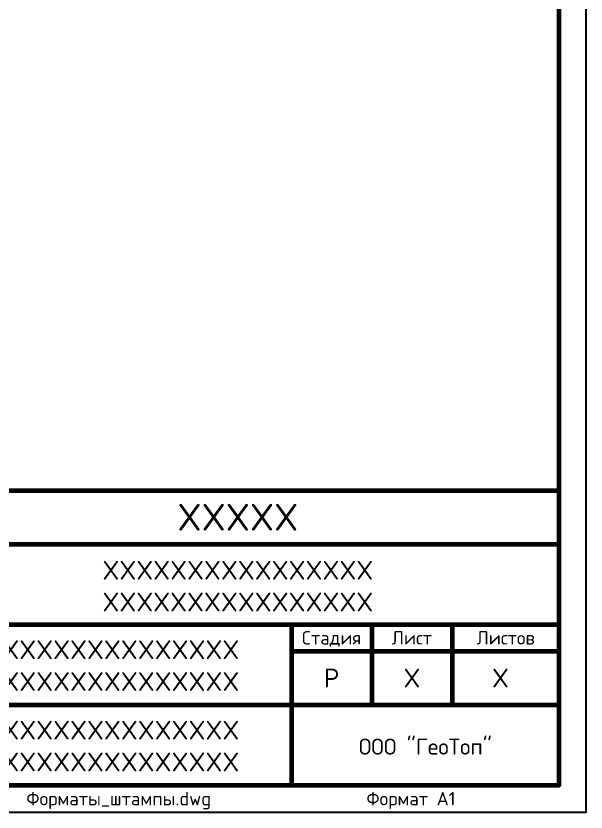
# Paper-space layout 'A1' of a CAD drawing. Header units: millimetres. Extents: x 1 to 842, y 1 to 595.
# Drawn here: x 735.6 to 842, y 1 to 149.5 of the extents above; entities that cross this region are included whole.
import ezdxf
from ezdxf.enums import TextEntityAlignment as Align

# ---------------------------------------------------------------- set-up
doc = ezdxf.new("R2010")
doc.units = ezdxf.units.MM
doc.layers.add('FORMAT', color=7, linetype='Continuous')
doc.styles.add('ISOSPEUR', font='isocpeur.ttf')

# ---------------------------------------------------------------- blocks, each defined once
blk = doc.blocks.new('FILE_NAME')
at = {"layer": 'FORMAT', "color": 7, "linetype": 'Continuous', "style": 'ISOSPEUR', "flags": 8}
blk.add_attdef('FILENAME', text='', height=2.5, dxfattribs=at).set_placement((-65, -2.5), align=Align.MIDDLE_RIGHT)
blk = doc.blocks.new('ОСНОВН_Л1_Ф3_ГОСТ')
at = {"layer": 'FORMAT', "linetype": 'Continuous', "lineweight": 60}
for p, q in [((-185, 55), (0, 55)), ((-120, 45), (0, 45)), ((-120, 30), (0, 30)), ((-50, 30), (-50, 0)), ((-35, 30), (-35, 15)), ((-20, 30), (-20, 15)), ((-50, 25), (0, 25)), ((-120, 15), (0, 15))]:
    blk.add_line(p, q, dxfattribs=at)
at = {"layer": 'FORMAT', "lineweight": 25, "ltscale": 100}
blk.add_lwpolyline([(-185, 0), (0, 0), (0, 55)], dxfattribs=at)
at = {"layer": 'FORMAT', "linetype": 'Continuous', "lineweight": 50, "style": 'ISOSPEUR'}
blk.add_text('XXXXX', height=5, dxfattribs=at).set_placement((-60, 50), align=Align.MIDDLE)
at = {"layer": 'FORMAT', "linetype": 'Continuous', "style": 'ISOSPEUR'}
for s, p in [('XXXXXXXXXXXXXXXX', (-60, 40.11)), ('XXXXXXXXXXXXXXXX', (-60, 34.18)), ('XXXXXXXXXXXXXXXX', (-85, 25.28)), ('XXXXXXXXXXXXXXXX', (-85, 19.35)), ('Р', (-42.5, 20)), ('X', (-27.5, 20)), ('X', (-10.98, 20)), ('XXXXXXXXXXXXXXXX', (-85, 10.28)), ('XXXXXXXXXXXXXXXX', (-85, 4.35))]:
    blk.add_text(s, height=3.5, dxfattribs=at).set_placement(p, align=Align.MIDDLE)
for s, p in [('Стадия', (-42.5, 27.5)), ('Лист', (-27.5, 27.5)), ('Листов', (-10, 27.5))]:
    blk.add_text(s, height=2.5, dxfattribs=at).set_placement(p, align=Align.MIDDLE_CENTER)
at = {"layer": 'FORMAT', "linetype": 'Continuous', "ltscale": 100, "style": 'ISOSPEUR'}
blk.add_text('ООО "ГеоТоп"', height=3, dxfattribs=at).set_placement((-25, 7.5), align=Align.MIDDLE)

psp = doc.layouts.new('A1')

# ---------------------------------------------------------------- linework, layer by layer
at = {"layer": 'FORMAT', "linetype": 'Continuous', "lineweight": 25}
psp.add_lwpolyline([(1.04, 1.01), (842.04, 1.01), (842.04, 595.01), (1.04, 595.01)], close=True, dxfattribs=at)
at = {"layer": 'FORMAT', "linetype": 'Continuous', "lineweight": 60}
psp.add_lwpolyline([(21.04, 6.01), (837.04, 6.01), (837.04, 590.01), (21.04, 590.01)], close=True, dxfattribs=at)

# ---------------------------------------------------------------- block references
at = {"layer": 'FORMAT'}
psp.add_blockref('ОСНОВН_Л1_Ф3_ГОСТ', (837.04, 6.01), dxfattribs=at)
at = {"layer": 'FORMAT', "linetype": 'Continuous'}
psp.add_blockref('FILE_NAME', (837.04, 6.01), dxfattribs=at).add_auto_attribs({'FILENAME': 'Форматы_штампы.dwg'})

# ---------------------------------------------------------------- texts
at = {"layer": 'FORMAT', "linetype": 'Continuous', "style": 'ISOSPEUR'}
psp.add_text('Формат А1', height=2.5, dxfattribs=at).set_placement((801.04, 3.51), align=Align.MIDDLE_LEFT)

doc.saveas('drawing.dxf')
